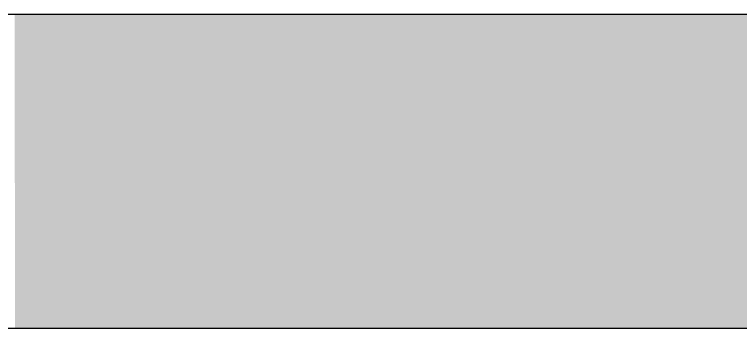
# Model space of a CAD drawing. Header units: millimetres. Extents: x 4931 to 11447, y 5318 to 9418.
# Drawn here: x 4931 to 8189, y 6717 to 8128 of the extents above; entities that cross this region are included whole.
import ezdxf

# ---------------------------------------------------------------- set-up
doc = ezdxf.new("R2010")
doc.units = ezdxf.units.MM

msp = doc.modelspace()

# ---------------------------------------------------------------- hatches: boundary and pattern name
h = msp.add_hatch()
h.set_pattern_fill('WOOD_2', color=256, pattern_type=2)
h.set_pattern_definition([(108.4349, (0.26, 0), (-0.999998403, 2.0000004346), [0.379473, -2.782804]), (139.3987, (0.14, 0.36), (-5.99999901816, 5.0000004212), [0.184391, -9.035154]), (136.8476, (1, 0.48), (-14.99999753751, 14.00000283388), [0.438634, -21.493078]), (109.9831, (0.68, 0.78), (-2.999999454, 8.0000006588), [0.234094, -11.470606]), (90, (0.6, 0), (-1, 1), [0.2, -0.8]), (118.4429, (0.6, 0.2), (6.9999938389, -13.00000376594), [0.545894, -26.748794]), (84.2894, (0.34, 0.68), (-1.0000013147, -8.9999994235), [0.200998, -9.848878]), (129.8056, (0.36, 0.88), (4.0000024326, -4.9999980613), [0.156205, -7.654045])])
h.paths.add_polyline_path([(10186.6, 8127.7), (9586.6, 8127.7), (9586.6, 6717.7), (10186.6, 6717.5)])
h.paths.add_polyline_path([(9586.6, 8127.7), (4931, 8127.7), (4933.7, 6718.9), (9586.6, 6717.7)])
h.paths.add_polyline_path([(11387.8, 7067.7), (11387.8, 7967.7), (11387.8, 8127.7), (10186.6, 8127.7), (10186.6, 6717.5), (11389.4, 6717.2)])

# ---------------------------------------------------------------- linework, layer by layer
for p, direction in [((11387.8, 8127.7), (-1, 0)), ((9586.6, 6717.7), (1, -0.000261))]:
    msp.add_xline(p, direction)

doc.saveas('drawing.dxf')
